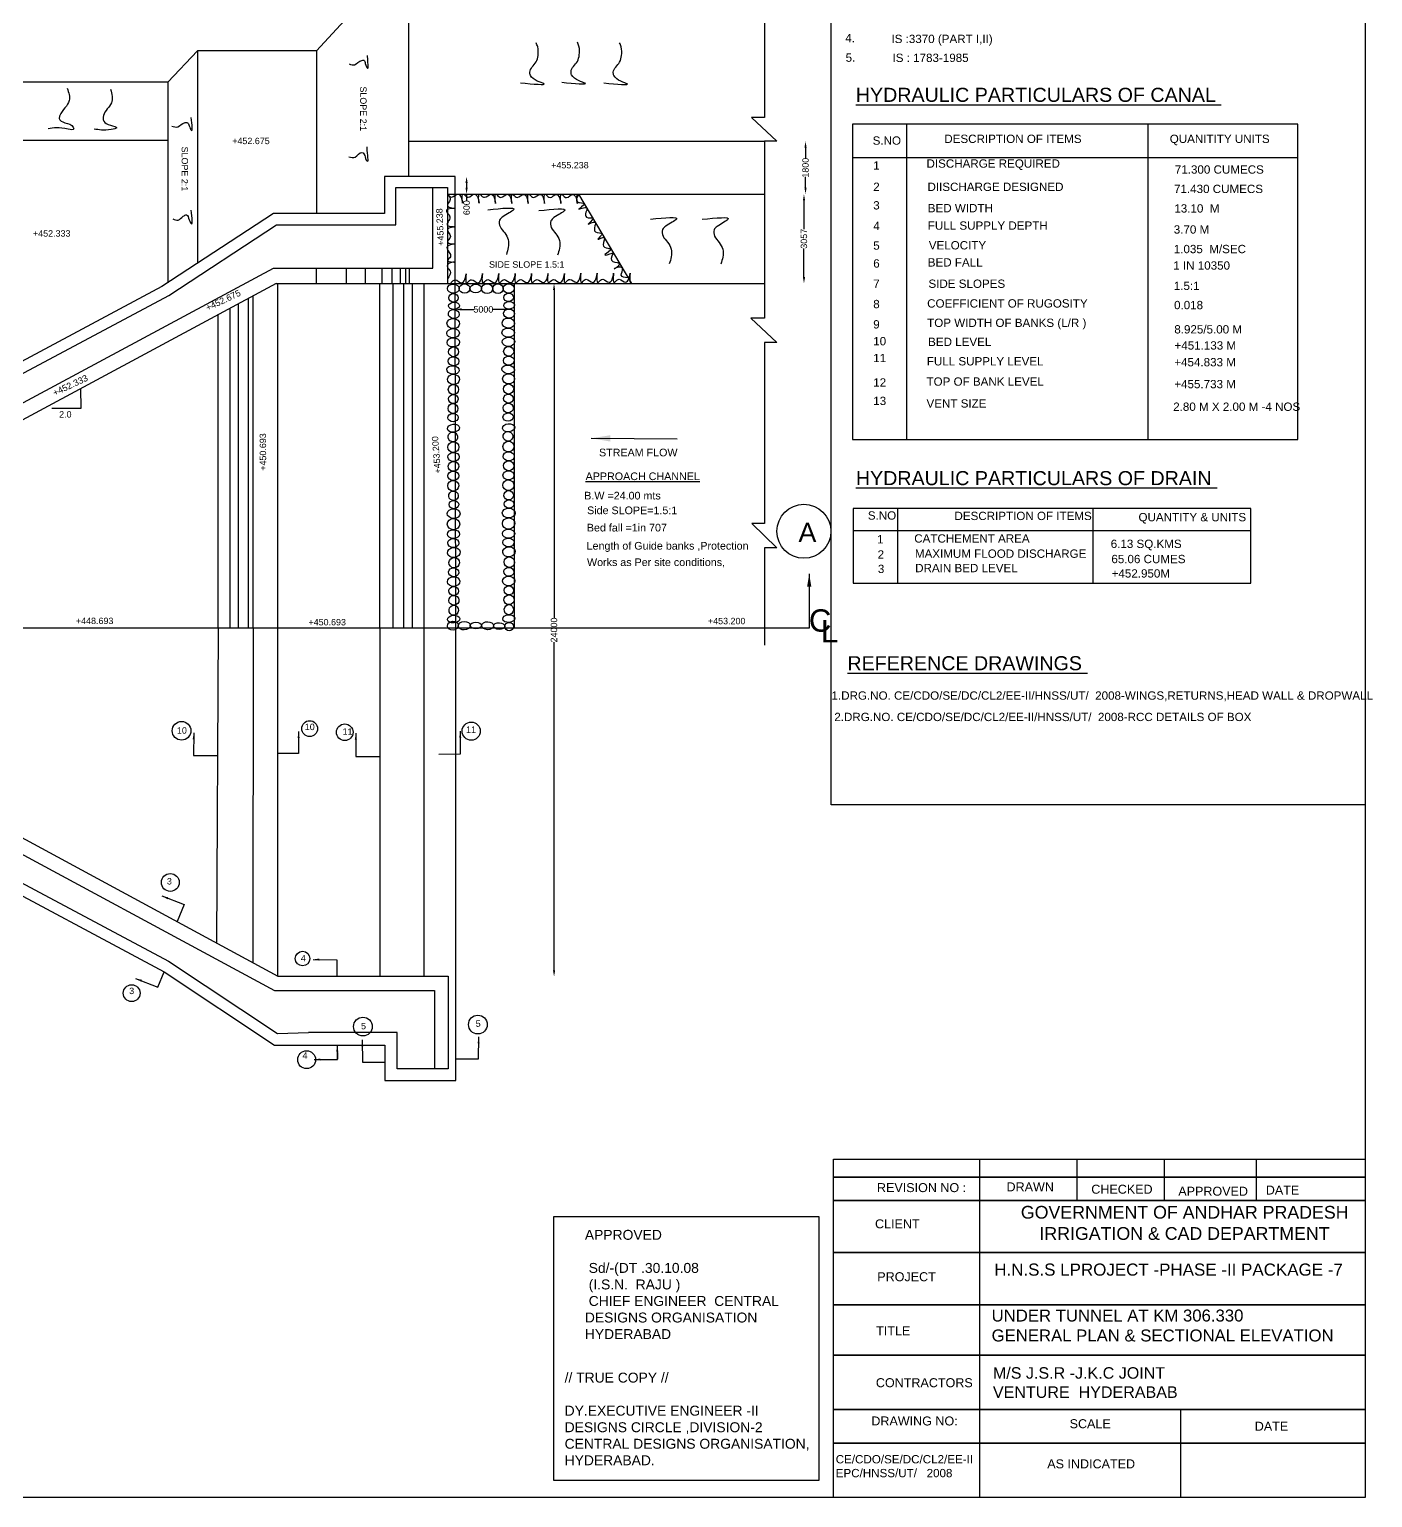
# Model space of a CAD drawing. Header units: millimetres. Extents: x 2122481 to 2151185, y 45593541 to 45612250.
# Drawn here: x 2140672 to 2151185, y 45593541 to 45605032 of the extents above; entities that cross this region are included whole.
import ezdxf

# ---------------------------------------------------------------- set-up
doc = ezdxf.new("R2010")
doc.units = ezdxf.units.MM
doc.header["$MEASUREMENT"] = 0
doc.header["$PDMODE"] = 32
doc.header["$PDSIZE"] = 300
for name, color, linetype in [('DIMENSIONS', 7, 'Continuous'), ('DRAWING', 2, 'Continuous'), ('TEXT', 7, 'Continuous')]:
    doc.layers.add(name, color=color, linetype=linetype)
doc.styles.get("Standard").update_dxf_attribs({"font": 'arial.ttf', "height": 50})
doc.dimstyles.get("Standard").update_dxf_attribs({"dimtxt": 50, "dimasz": 50, "dimexe": 0.18, "dimexo": 0.0625, "dimgap": 0.09, "dimtad": 0, "dimdec": 0, "dimzin": 0, "dimdsep": 46, "dimtxsty": 'Standard', "dimcen": 0.09, "dimse1": 1, "dimse2": 1, "dimadec": 0, "dimazin": 0, "dimtfac": 1, "dimtdec": 0, "dimtofl": 0, "dimtmove": 0, "dimatfit": 3, "dimfxl": 1, "dimtolj": 1, "dimtzin": 0, "dimarcsym": 0})

# ---------------------------------------------------------------- blocks, each defined once
blk = doc.blocks.new('*D74')
at = {"layer": 'Defpoints', "color": 0, "transparency": 16777216}
for p in [(2144005, 45603880), (2144005, 45603743), (2144094, 45603743)]:
    blk.add_point(p, dxfattribs=at)
at = {"layer": 'DIMENSIONS', "color": 0, "lineweight": -2, "transparency": 16777216}
for p, q in [((2144094, 45603830), (2144094, 45603793)), ((2144094, 45603743), (2144094, 45603693))]:
    blk.add_line(p, q, dxfattribs=at)
at = {"layer": 'DIMENSIONS', "color": 0, "transparency": 16777216}
for points in [[(2144085, 45603830), (2144102, 45603830), (2144094, 45603880)], [(2144085, 45603793), (2144102, 45603793), (2144094, 45603743)]]:
    blk.add_solid(points, dxfattribs=at)
at = {"layer": 'DIMENSIONS', "color": 0, "transparency": 16777216, "insert": (2144094, 45603578), "char_height": 50, "attachment_point": 5, "rotation": 90}
blk.add_mtext('\\A1;      600', dxfattribs=at)
blk = doc.blocks.new('*D75')
at = {"layer": 'Defpoints', "color": 0, "transparency": 16777216}
for p in [(2144005, 45603044), (2144446, 45603043), (2144005, 45602840)]:
    blk.add_point(p, dxfattribs=at)
at = {"layer": 'DIMENSIONS', "color": 0, "lineweight": -2, "transparency": 16777216}
for p, q in [((2144055, 45602840), (2144151, 45602840)), ((2144396, 45602840), (2144300, 45602840))]:
    blk.add_line(p, q, dxfattribs=at)
at = {"layer": 'DIMENSIONS', "color": 0, "transparency": 16777216}
for points in [[(2144055, 45602849), (2144055, 45602832), (2144005, 45602840)], [(2144396, 45602849), (2144396, 45602832), (2144446, 45602840)]]:
    blk.add_solid(points, dxfattribs=at)
at = {"layer": 'DIMENSIONS', "color": 0, "transparency": 16777216, "insert": (2144225, 45602840), "char_height": 50, "attachment_point": 5}
blk.add_mtext('\\A1;5000', dxfattribs=at)
blk = doc.blocks.new('*D77')
at = {"layer": 'Defpoints', "color": 0, "transparency": 16777216}
for p in [(2144778, 45603043), (2144778, 45603043), (2144778, 45597618)]:
    blk.add_point(p, dxfattribs=at)
at = {"layer": 'DIMENSIONS', "color": 0, "lineweight": -2, "transparency": 16777216}
for p, q in [((2144778, 45602993), (2144778, 45600425)), ((2144778, 45597668), (2144778, 45600236))]:
    blk.add_line(p, q, dxfattribs=at)
at = {"layer": 'DIMENSIONS', "color": 0, "transparency": 16777216}
for points in [[(2144770, 45602993), (2144787, 45602993), (2144778, 45603043)], [(2144770, 45597668), (2144787, 45597668), (2144778, 45597618)]]:
    blk.add_solid(points, dxfattribs=at)
at = {"layer": 'DIMENSIONS', "color": 0, "transparency": 16777216, "insert": (2144778, 45600331), "char_height": 50, "attachment_point": 5, "rotation": 90}
blk.add_mtext('\\A1;24000', dxfattribs=at)
blk = doc.blocks.new('*D103')
at = {"layer": 'Defpoints', "color": 0, "transparency": 16777216}
for p in [(2146425, 45603743), (2146734, 45603743), (2146425, 45603043)]:
    blk.add_point(p, dxfattribs=at)
at = {"layer": 'DIMENSIONS', "color": 0, "lineweight": -2, "transparency": 16777216}
for p, q in [((2146734, 45603693), (2146734, 45603468)), ((2146734, 45603093), (2146734, 45603318))]:
    blk.add_line(p, q, dxfattribs=at)
at = {"layer": 'DIMENSIONS', "color": 0, "transparency": 16777216}
for points in [[(2146726, 45603693), (2146743, 45603693), (2146734, 45603743)], [(2146726, 45603093), (2146743, 45603093), (2146734, 45603043)]]:
    blk.add_solid(points, dxfattribs=at)
at = {"layer": 'DIMENSIONS', "color": 0, "transparency": 16777216, "insert": (2146734, 45603393), "char_height": 50, "attachment_point": 5, "rotation": 90}
blk.add_mtext('\\A1;3057', dxfattribs=at)
blk = doc.blocks.new('*D104')
at = {"layer": 'Defpoints', "color": 0, "transparency": 16777216}
for p in [(2146425, 45604156), (2146746, 45604156), (2146425, 45603743)]:
    blk.add_point(p, dxfattribs=at)
at = {"layer": 'DIMENSIONS', "color": 0, "lineweight": -2, "transparency": 16777216}
for p, q in [((2146746, 45604106), (2146746, 45604022)), ((2146746, 45603793), (2146746, 45603877))]:
    blk.add_line(p, q, dxfattribs=at)
at = {"layer": 'DIMENSIONS', "color": 0, "transparency": 16777216}
for points in [[(2146738, 45604106), (2146755, 45604106), (2146746, 45604156)], [(2146738, 45603793), (2146755, 45603793), (2146746, 45603743)]]:
    blk.add_solid(points, dxfattribs=at)
at = {"layer": 'DIMENSIONS', "color": 0, "transparency": 16777216, "insert": (2146746, 45603949), "char_height": 50, "attachment_point": 5, "rotation": 90}
blk.add_mtext('\\A1;1800', dxfattribs=at)

msp = doc.modelspace()

# ---------------------------------------------------------------- linework, layer by layer
at = {"layer": 'DRAWING', "color": 0}
for points in [[(2146431.4, 45605647.1), (2143640.2, 45605647.1), (2142918.7, 45604863), (2141989, 45604863), (2141755, 45604618.6), (2140611.5, 45604618.6), (2140611.5, 45606602.7)], [(2143639.2, 45605647.1), (2143639.2, 45603880.5)], [(2146424.8, 45605244), (2146424.8, 45604341.5), (2146324.2, 45604341.5), (2146520.5, 45604156.1), (2146424.8, 45604156.1), (2146424.8, 45602771), (2146319.5, 45602771), (2146521.1, 45602581.5), (2146424.8, 45602581.5), (2146424.8, 45601164.7), (2146325.3, 45601164.7), (2146521.4, 45600974), (2146424.8, 45600974), (2146424.8, 45600212.6)], [(2141989, 45604863), (2141989, 45603202.6)], [(2142918.7, 45604863), (2142918.7, 45603591.6)], [(2141755, 45604618.6), (2141755, 45603049.1)], [(2140201.5, 45604165.1), (2141755, 45604165.1)], [(2143639.2, 45604156.6), (2146424.8, 45604156.1)], [(2144004.8, 45603044.3), (2144004.8, 45603880.5), (2143450.8, 45603880.5), (2143450.8, 45603591.6), (2142582.1, 45603591.6), (2141709.5, 45603019.3), (2140201.5, 45602213.8), (2139539.4, 45602213.8), (2139539.4, 45601896.9), (2138454.8, 45601896.9)], [(2140201.5, 45602115.9), (2141763.8, 45602947.9), (2142605.1, 45603503.2), (2143539.1, 45603503.2), (2143539.1, 45603793.4), (2143943.9, 45603793.4), (2143943.9, 45603045.7)], [(2140201.5, 45601884.6), (2142582.9, 45603164.3), (2143829.1, 45603164.3), (2143829.1, 45603793.4)], [(2143943.9, 45603742.5), (2146424.8, 45603742.5)], [(2144970.5, 45603742.5), (2145383.3, 45603043.1)], [(2142602.9, 45603043.1), (2140201.5, 45601752.8)], [(2142423, 45600346), (2142423, 45602946.4)], [(2142602.9, 45603043.1), (2146424.8, 45603043.1)], [(2142617.5, 45600346), (2142617.5, 45603043.1)], [(2143414.4, 45600346), (2143414.4, 45603043.1)], [(2143519.7, 45600346), (2143519.7, 45603043.1)], [(2143602.1, 45600346), (2143602.1, 45603043.1)], [(2143669.4, 45600346), (2143669.4, 45603043.1)], [(2143762.9, 45600346), (2143762.9, 45603043.1)], [(2144010, 45600328.7), (2144004.8, 45603044.3)], [(2144465.9, 45603043.1), (2144465.9, 45600346)], [(2142242.3, 45600346), (2142242.3, 45602849.3)], [(2142307.5, 45600346), (2142307.5, 45602884.4)], [(2142387.1, 45600346), (2142387.1, 45602927.1)], [(2142148.4, 45600346), (2142148.4, 45602798.9)], [(2146775.2, 45600442.8), (2146775.2, 45600346), (2135873.4, 45600346), (2130220.4, 45600321), (2122959.2, 45600244.2), (2122959.2, 45600712.3)], [(2138997.7, 45598797.9), (2139536.8, 45598797.9), (2139536.8, 45598465.5), (2140212.7, 45598465.5), (2141727.5, 45597656.8), (2142591.6, 45597082.1), (2143455, 45597082.1), (2143455, 45596806.7), (2144010, 45596806.7), (2144010, 45600328.7)], [(2142148.4, 45600346), (2142137.5, 45597882.5)], [(2142423, 45600346), (2142420.2, 45597729.5)], [(2142617.5, 45597622.8), (2142617.5, 45600346)], [(2143414.4, 45600346), (2143414.4, 45597622.8)], [(2143762.9, 45597622.8), (2143762.9, 45600346)], [(2140201.5, 45598929.7), (2142617.5, 45597622.8), (2143950.1, 45597622.8), (2143950.1, 45596897), (2143843, 45596897)], [(2140201.5, 45598799.8), (2142589.4, 45597509.9), (2143843, 45597509.9), (2143843, 45596897)], [(2139916.2, 45598566.5), (2140209.7, 45598566.5), (2141760.1, 45597739.9), (2142612.9, 45597173.5), (2142855.6, 45597180.2)], [(2143843, 45596897), (2143550.8, 45596897), (2143550.8, 45597180.2), (2142855.6, 45597180.2)]]:
    msp.add_lwpolyline(points, dxfattribs=at)
for centre, radius in [((2146733.5, 45601103.7), 211.3), ((2141863, 45599542.8), 73), ((2142865.6, 45599559.4), 62.1), ((2144129.9, 45599539.7), 71.1), ((2143139.9, 45599530.7), 65.3), ((2141774.9, 45598355.7), 69.9), ((2142809.9, 45597759.6), 56.9), ((2141472.6, 45597488.7), 65.9), ((2144181.9, 45597243.3), 73.4), ((2143282.6, 45597227.3), 73.3), ((2142842, 45596968.3), 70.1)]:
    msp.add_circle(centre, radius, dxfattribs=at)
for centre, major_axis, ratio in [((2143989.9, 45603003.2), (-45.6, 0.2), 0.7857749), ((2143991.4, 45602930.7), (-36.9, -0.2), 0.8997642), ((2144077.8, 45603003.7), (-42.4, -0.7), 0.8488097), ((2144165.2, 45603004), (-45.1, 0.5), 0.7523533), ((2144254.3, 45603002.7), (-44, 0.7), 0.8651113), ((2144338.8, 45603003), (-40.6, -1), 0.9510158), ((2144422.7, 45603004), (-43.2, 0), 0.833159), ((2144422.9, 45602934.7), (-36.9, -0.2), 0.8997642), ((2143993.7, 45602804), (-42.8, 3.2), 0.8273887), ((2143995.1, 45602868.5), (-42.2, -1.9), 0.6889069), ((2144425.2, 45602808), (-42.8, 3.2), 0.8273887), ((2144426.5, 45602872.5), (-42.2, -1.9), 0.6889069), ((2143989.1, 45602729.2), (-48.9, 2.5), 0.8041742), ((2144420.6, 45602733.2), (-48.9, 2.5), 0.8041742), ((2143987.8, 45602654.1), (-49.3, -0.9), 0.7247421), ((2143989.6, 45602582.3), (-49.1, -1.6), 0.7327914), ((2144419.2, 45602658.2), (-49.3, -0.9), 0.7247421), ((2144421.1, 45602586.4), (-49.1, -1.6), 0.7327914), ((2143991.6, 45602508.3), (-39.3, -0.8), 0.966496), ((2144423.1, 45602512.4), (-39.3, -0.8), 0.966496), ((2143987.6, 45602366.4), (-48.6, 5.8), 0.6840813), ((2143992, 45602435), (-42.1, 0.5), 0.8387961), ((2144419.1, 45602370.4), (-48.6, 5.8), 0.6840813), ((2144423.5, 45602439), (-42.1, 0.5), 0.8387961), ((2143991.2, 45602292.8), (-46.7, 0.5), 0.8528584), ((2144422.7, 45602296.9), (-46.7, 0.5), 0.8528584), ((2144422.3, 45602217.4), (-40.4, 0), 0.9791314), ((2143990.8, 45602213.4), (-40.4, 0), 0.9791314), ((2143989.6, 45602138.6), (-37.5, 1.3), 0.9401367), ((2144421.1, 45602142.6), (-37.5, 1.3), 0.9401367), ((2143987.6, 45601993.5), (-40.5, -1), 0.7924074), ((2143987.6, 45602064.4), (0.8, 38.9), 0.9960781), ((2144419.1, 45601997.5), (-40.5, -1), 0.7924074), ((2144419.1, 45602068.5), (0.8, 38.9), 0.9960781), ((2143991.2, 45601910.2), (-47.7, -5.4), 0.6548538), ((2144422.7, 45601914.2), (-47.7, -5.4), 0.6548538), ((2143986, 45601842.1), (-37.3, 8.8), 0.9861112), ((2143990.3, 45601762.8), (-43.3, -0.6), 0.9610806), ((2144417.5, 45601846.2), (-37.3, 8.8), 0.9861112), ((2144421.8, 45601766.8), (-43.3, -0.6), 0.9610806), ((2143991.6, 45601685.9), (-44, -1), 0.8014018), ((2144423.1, 45601690), (-44, -1), 0.8014018), ((2143990, 45601537.7), (-42.9, 0), 0.8386006), ((2143991.2, 45601612.2), (-41.2, 1.3), 0.9340115), ((2144421.5, 45601541.7), (-42.9, 0), 0.8386006), ((2144422.7, 45601616.3), (-41.2, 1.3), 0.9340115), ((2143989.2, 45601460), (-43.4, 0.8), 0.9614107), ((2144420.7, 45601464), (-43.4, 0.8), 0.9614107), ((2143991.6, 45601381.5), (-37.3, -3.2), 0.9870473), ((2143994, 45601312.6), (-37.8, 0.9), 0.8477274), ((2144423.1, 45601385.5), (-37.3, -3.2), 0.9870473), ((2144425.5, 45601316.7), (-37.8, 0.9), 0.8477274), ((2143992.4, 45601242.4), (-50.5, 1.1), 0.7567751), ((2144423.9, 45601246.4), (-50.5, 1.1), 0.7567751), ((2143991.2, 45601160.2), (-48.4, 0.4), 0.9071693), ((2143990.8, 45601081.4), (-47.7, 0), 0.7329474), ((2144422.7, 45601164.3), (-48.4, 0.4), 0.9071693), ((2144422.3, 45601085.5), (-47.7, 0), 0.7329474), ((2143990, 45601012), (-44.2, 1), 0.7792561), ((2144421.5, 45601016.1), (-44.2, 1), 0.7792561), ((2143993.9, 45600938.3), (-49, -5.9), 0.8004959), ((2143996.9, 45600857.9), (1.8, 41.2), 0.9977071), ((2144425.4, 45600942.4), (-49, -5.9), 0.8004959), ((2144428.4, 45600862), (1.8, 41.2), 0.9977071), ((2143992.8, 45600782.6), (-39.8, 2.8), 0.8578869), ((2144424.2, 45600786.7), (-39.8, 2.8), 0.8578869), ((2143992, 45600710.4), (-48.3, -2), 0.789367), ((2143992.8, 45600637), (-37.4, 0.8), 0.9441197), ((2144423.5, 45600714.5), (-48.3, -2), 0.789367), ((2144424.2, 45600641.1), (-37.4, 0.8), 0.9441197), ((2143994.1, 45600563.8), (-40.2, -2.3), 0.9424859), ((2144425.6, 45600567.9), (-40.2, -2.3), 0.9424859), ((2144424.6, 45600490.3), (3.2, 39.8), 0.9131304), ((2143992.7, 45600416.5), (-48, -4.5), 0.6214615), ((2143993.1, 45600486.2), (3.2, 39.8), 0.9131304), ((2144424.2, 45600420.6), (-48, -4.5), 0.6214615), ((2143986.3, 45600365), (-42.6, -2.5), 0.8237932), ((2144075.4, 45600365), (-46.5, -0.9), 0.7204974), ((2144166.8, 45600365.9), (-44.8, 0), 0.5833787), ((2144258.2, 45600365), (-46.6, 0.9), 0.6723499), ((2144348.7, 45600361.9), (-43.9, 2.2), 0.5864705), ((2144427, 45600358.1), (-34.5, 0), 0.9470562)]:
    msp.add_ellipse(centre, major_axis=major_axis, ratio=ratio, dxfattribs=at)
for points in [[(2144515.2, 45604613.5), (2144697.7, 45604606.8), (2144592.9, 45604671.3), (2144588.3, 45604697.1), (2144637.7, 45604776.7), (2144652.9, 45604827.3), (2144650.4, 45604895.3), (2144637.7, 45604927.8)], [(2144838.1, 45604617.8), (2145020.6, 45604611), (2144915.9, 45604675.6), (2144911.2, 45604701.3), (2144960.7, 45604780.9), (2144975.9, 45604831.6), (2144973.3, 45604899.5), (2144960.7, 45604932)], [(2145168.8, 45604612.7), (2145351.3, 45604605.9), (2145246.5, 45604670.5), (2145241.8, 45604696.2), (2145291.3, 45604775.8), (2145306.5, 45604826.5), (2145304, 45604894.4), (2145291.3, 45604926.9)], [(2143175.5, 45604761.4), (2143217, 45604755), (2143272.6, 45604789.4), (2143289.1, 45604789.9), (2143301.1, 45604763.8), (2143318.5, 45604725.9), (2143319.7, 45604802.9), (2143318.8, 45604828.5)], [(2140968.3, 45604571.9), (2140984, 45604474), (2140910.7, 45604358.1), (2140906.1, 45604334), (2140949.1, 45604301.5), (2141015.6, 45604266.3), (2141019.5, 45604253.3), (2140975.2, 45604252), (2140819.4, 45604254.6)], [(2141307.6, 45604563.8), (2141314, 45604455.7), (2141251.2, 45604357.8), (2141254, 45604312.6), (2141305.7, 45604283), (2141356.5, 45604261.8), (2141311.3, 45604248), (2141179.1, 45604251.6)], [(2141786, 45604273.9), (2141833.5, 45604268.9), (2141890, 45604303.1), (2141908.3, 45604302.2), (2141922.4, 45604277.1), (2141939.3, 45604242.4), (2141939.3, 45604341.8)], [(2143171, 45604035.5), (2143222, 45604032.2), (2143274.7, 45604069.4), (2143290.8, 45604057.6), (2143308.6, 45604008.7), (2143318, 45604001.7), (2143319.7, 45604043.9), (2143316.6, 45604111.9)], [(2144259, 45603620.3), (2144460.4, 45603619.3), (2144377.2, 45603565), (2144352.3, 45603538.7), (2144355.9, 45603488), (2144391.9, 45603439.3), (2144419.5, 45603386.1), (2144419.9, 45603325.5), (2144405.1, 45603270.7)], [(2144659.4, 45603613.8), (2144860.8, 45603612.8), (2144777.6, 45603558.6), (2144752.8, 45603532.2), (2144756.3, 45603481.5), (2144792.3, 45603432.9), (2144820, 45603379.7), (2144820.4, 45603319), (2144805.5, 45603264.2)], [(2141793.9, 45603547.9), (2141836, 45603539.3), (2141876.3, 45603569.3), (2141901.2, 45603579.9), (2141923.3, 45603541.2), (2141939.3, 45603511.8), (2141937.4, 45603617.7)], [(2145534.2, 45603546.7), (2145735.6, 45603545.7), (2145652.4, 45603491.4), (2145627.5, 45603465.1), (2145631.1, 45603414.4), (2145667.1, 45603365.7), (2145694.7, 45603312.5), (2145695.1, 45603251.9), (2145680.3, 45603197.1)], [(2145937.6, 45603545.2), (2146139, 45603544.2), (2146055.8, 45603490), (2146030.9, 45603463.6), (2146034.5, 45603413), (2146070.5, 45603364.3), (2146098.1, 45603311.1), (2146098.5, 45603250.4), (2146083.7, 45603195.6)]]:
    msp.add_spline(points, degree=3, dxfattribs=at)
at = {"layer": 'TEXT', "color": 0}
for points in [[(2151126.1, 45593540.9), (2122480.5, 45593540.9), (2122480.5, 45612249.7), (2151126.1, 45612249.7)], [(2150600, 45604289.6), (2147115.1, 45604289.6), (2147115.1, 45601823.1), (2150600, 45601823.1)], [(2150231.9, 45601281.9), (2147118.9, 45601281.9), (2147118.9, 45600698.7), (2150231.9, 45600698.7)], [(2151126.1, 45593540.9), (2146964.8, 45593540.9), (2146964.8, 45596188.6), (2151126.1, 45596188.6)], [(2146849.4, 45593674.4), (2144775.8, 45593674.4), (2144775.8, 45595742.3), (2146849.4, 45595742.3)]]:
    msp.add_lwpolyline(points, close=True, dxfattribs=at)
at = {"layer": 'TEXT'}
msp.add_lwpolyline([(2151126.1, 45598961.8), (2146947.5, 45598961.8), (2146947.5, 45612249.7)], dxfattribs=at)
at = {"layer": 'TEXT', "color": 0}
for points in [[(2147538, 45601823.1), (2147538, 45604289.6)], [(2149424.4, 45604289.6), (2149424.4, 45601823.1)], [(2147115.1, 45604029.8), (2150600, 45604029.8)], [(2142916.4, 45603164.3), (2142916.4, 45603043.1)], [(2143153.6, 45603043.1), (2143153.6, 45603164.3)], [(2143302.7, 45603043.1), (2143302.7, 45603164.3)], [(2143431.4, 45603164.3), (2143431.4, 45603043.1)], [(2143509, 45603164.3), (2143509, 45603043.1)], [(2143574.2, 45603164.3), (2143574.2, 45603043.1)], [(2143615.7, 45603164.3), (2143615.7, 45603043.1)], [(2143644.5, 45603164.3), (2143644.5, 45603043.1)], [(2140848.3, 45602067.2), (2141076.1, 45602067.2), (2141074.6, 45602221.9)], [(2147467, 45601281.9), (2147467, 45600698.7)], [(2148995.7, 45601281.9), (2148995.7, 45600698.7)], [(2147118.9, 45601110.2), (2150231.9, 45601110.2)], [(2148106.7, 45596188.6), (2148106.7, 45593540.9)], [(2148870.4, 45596188.6), (2148870.4, 45595866.4)], [(2149551.8, 45596188.6), (2149551.8, 45595866.4)], [(2150273.6, 45596188.6), (2150273.6, 45595866.4)], [(2151126.1, 45596048.2), (2146964.8, 45596048.2), (2151126.1, 45596048.2)], [(2151126.1, 45595866.4), (2146964.8, 45595866.4), (2151126.1, 45595866.4)], [(2151126.1, 45595460.7), (2146964.8, 45595460.7), (2151126.1, 45595460.7)], [(2151126.1, 45595051), (2146964.8, 45595051), (2151126.1, 45595051)], [(2151126.1, 45594655.9), (2146964.8, 45594655.9), (2151126.1, 45594655.9)], [(2151126.1, 45594231.8), (2146964.8, 45594231.8), (2151126.1, 45594231.8)], [(2149682.9, 45593540.9), (2149682.9, 45594231.8)], [(2151126.1, 45593968.5), (2146964.8, 45593968.5), (2151126.1, 45593968.5)]]:
    msp.add_lwpolyline(points, dxfattribs=at)
for points in [[(2143943.9, 45603742.5), (2143977.4, 45603718.6), (2144027.6, 45603742.5), (2144052.2, 45603717.5), (2144062.7, 45603671.2), (2144071.5, 45603742.5), (2144072.2, 45603742.1)], [(2144072.2, 45603742.1), (2144105.7, 45603718.1), (2144155.9, 45603742.1), (2144180.5, 45603717), (2144191.1, 45603670.7), (2144199.8, 45603742.1), (2144200.5, 45603741.6)], [(2144200.5, 45603741.6), (2144234, 45603717.6), (2144284.2, 45603741.6), (2144308.8, 45603716.6), (2144319.4, 45603670.3), (2144328.1, 45603741.6), (2144328.8, 45603741.1)], [(2144328.8, 45603741.1), (2144362.3, 45603717.2), (2144412.6, 45603741.1), (2144437.1, 45603716.1), (2144447.7, 45603669.8), (2144456.5, 45603741.1), (2144457.2, 45603740.7)], [(2144456.9, 45603740.8), (2144490.4, 45603716.9), (2144540.6, 45603740.8), (2144565.2, 45603715.8), (2144575.8, 45603669.5), (2144584.5, 45603740.8), (2144585.2, 45603740.4)], [(2144585.2, 45603740.4), (2144618.7, 45603716.4), (2144669, 45603740.4), (2144693.5, 45603715.3), (2144704.1, 45603669), (2144712.9, 45603740.4), (2144713.6, 45603739.9)], [(2144713.6, 45603739.9), (2144747.1, 45603715.9), (2144797.3, 45603739.9), (2144821.9, 45603714.9), (2144832.4, 45603668.6), (2144841.2, 45603739.9), (2144841.9, 45603739.4)], [(2144841.9, 45603739.4), (2144875.4, 45603715.5), (2144925.6, 45603739.4), (2144950.2, 45603714.4), (2144960.7, 45603668.1), (2144969.5, 45603739.4), (2144970.2, 45603739)], [(2143943.9, 45603742.5), (2143966.1, 45603699.6), (2143943.9, 45603648.2), (2144004.8, 45603632.2), (2143935.5, 45603616.9), (2143962.6, 45603564.1), (2143943.9, 45603498.1), (2143996, 45603487.5), (2143943.9, 45603466.6), (2143966.8, 45603411), (2143943.9, 45603365.2), (2144004.8, 45603351.7), (2143943.9, 45603335.7), (2143957.7, 45603285.7), (2143967.5, 45603253), (2143943.9, 45603223.2), (2144004.8, 45603209.7), (2143953.6, 45603198.6), (2143943.9, 45603170.8), (2143965.4, 45603140.9), (2143943.9, 45603079.8)], [(2144970.2, 45603739), (2144959.1, 45603680.9), (2145016, 45603665.5), (2144972.6, 45603624.9), (2145032.9, 45603636.8), (2145027.3, 45603600.1), (2145031.1, 45603562.4), (2145083.2, 45603551.5), (2145045.1, 45603506.1), (2145099.8, 45603523.5), (2145098.6, 45603493.2), (2145102, 45603447.9), (2145154.2, 45603431.3), (2145121.9, 45603389.8), (2145170.6, 45603403.5), (2145162.7, 45603346), (2145198.4, 45603318.5), (2145223.7, 45603313.5), (2145176.3, 45603268.7), (2145242.2, 45603282.2)], [(2145357, 45603087.8), (2145304.5, 45603107.6), (2145313.1, 45603162.1), (2145297.6, 45603170.9), (2145248, 45603157.8), (2145293.8, 45603194.8), (2145239.7, 45603212.3), (2145242.2, 45603282.2)], [(2143971, 45603048.2), (2144004.5, 45603072.2), (2144054.7, 45603048.2), (2144079.3, 45603073.2), (2144089.9, 45603119.5), (2144098.6, 45603048.2), (2144099.3, 45603048.7)], [(2144099.3, 45603048.7), (2144132.8, 45603072.6), (2144183.1, 45603048.7), (2144207.6, 45603073.7), (2144218.2, 45603120), (2144226.9, 45603048.7), (2144227.7, 45603049.1)], [(2144227.7, 45603049.1), (2144261.1, 45603073.1), (2144311.4, 45603049.1), (2144336, 45603074.2), (2144346.5, 45603120.5), (2144355.3, 45603049.1), (2144356, 45603049.6)], [(2144356, 45603049.6), (2144389.5, 45603073.6), (2144439.7, 45603049.6), (2144464.3, 45603074.6), (2144474.8, 45603120.9), (2144483.6, 45603049.6), (2144484.3, 45603050.1)], [(2144484, 45603049.9), (2144517.5, 45603073.9), (2144567.8, 45603049.9), (2144592.3, 45603074.9), (2144602.9, 45603121.2), (2144611.7, 45603049.9), (2144612.4, 45603050.4)], [(2144612.4, 45603050.4), (2144645.9, 45603074.3), (2144696.1, 45603050.4), (2144720.7, 45603075.4), (2144731.2, 45603121.7), (2144740, 45603050.4), (2144740.7, 45603050.8)], [(2144740.7, 45603050.8), (2144774.2, 45603074.8), (2144824.4, 45603050.8), (2144849, 45603075.9), (2144859.5, 45603122.2), (2144868.3, 45603050.8), (2144869, 45603051.3)], [(2144869, 45603051.3), (2144902.5, 45603075.3), (2144952.7, 45603051.3), (2144977.3, 45603076.3), (2144987.8, 45603122.6), (2144996.6, 45603051.3), (2144997.3, 45603051.8)], [(2144997.3, 45603051.8), (2145030.8, 45603075.7), (2145081, 45603051.8), (2145105.6, 45603076.8), (2145116.2, 45603123.1), (2145124.9, 45603051.8), (2145125.6, 45603052.2)], [(2145125.9, 45603052.4), (2145159.4, 45603076.4), (2145209.6, 45603052.4), (2145234.2, 45603077.4), (2145244.7, 45603123.7), (2145253.5, 45603052.4), (2145254.2, 45603052.9)], [(2145254.4, 45603053), (2145287.9, 45603077), (2145338.1, 45603053), (2145362.7, 45603078), (2145373.3, 45603124.4), (2145382, 45603053), (2145382.7, 45603053.5)]]:
    msp.add_spline(points, degree=3, dxfattribs=at)

# ---------------------------------------------------------------- texts
for s, height, p in [('4.', 65, (2147057.4, 45604931.6)), ('IS :3370 (PART I,II)', 65, (2147418.7, 45604925)), ('5.', 65, (2147060.2, 45604778.2)), ('IS : 1783-1985', 65, (2147427.1, 45604776.8)), ('%%UHYDRAULIC PARTICULARS OF CANAL ', 110, (2147140.1, 45604464.6)), ('DESCRIPTION OF ITEMS ', 65, (2147832.5, 45604142.8)), ('QUANITITY UNITS ', 65, (2149596.8, 45604142.8)), ('+452.675', 50, (2142259.8, 45604133.7)), ('S.NO', 65, (2147271.6, 45604129.2)), ('+455.238', 50, (2144755.9, 45603944)), ('1', 65, (2147276.2, 45603934.6)), ('DISCHARGE REQUIRED ', 65, (2147693.1, 45603949.3)), ('71.300 CUMECS ', 65, (2149636.7, 45603902.6)), ('2', 65, (2147276.2, 45603767.4)), ('DIISCHARGE DESIGNED ', 65, (2147700.7, 45603767.2)), ('71.430 CUMECS', 65, (2149630.3, 45603750.9)), ('3', 65, (2147276.2, 45603622.4)), ('BED WIDTH ', 65, (2147703.2, 45603600.4)), ('13.10  M', 65, (2149632.7, 45603598.1)), ('4', 65, (2147276.2, 45603460.8)), ('FULL SUPPLY DEPTH', 65, (2147703.2, 45603463.9)), ('+452.333', 50, (2140700.2, 45603409.8)), ('3.70 M', 65, (2149628.3, 45603433.5)), ('5', 65, (2147276.2, 45603307.4)), ('VELOCITY', 65, (2147710.9, 45603309.7)), ('1.035  M/SEC', 65, (2149628.3, 45603280.3)), ('SIDE SLOPE 1.5:1 ', 50, (2144269.4, 45603167)), ('6', 65, (2147276.2, 45603167.5)), ('BED FALL', 65, (2147703.2, 45603175.8)), ('1 IN 10350', 65, (2149624.3, 45603151.4)), ('7', 65, (2147276.2, 45603008.7)), ('SIDE SLOPES', 65, (2147708.3, 45603008.9)), ('1.5:1', 65, (2149628.3, 45602992.1)), ('8', 65, (2147276.2, 45602849.8)), ('COEFFICIENT OF RUGOSITY', 65, (2147698.2, 45602854.7)), ('0.018', 65, (2149630.3, 45602841.8)), ('9', 65, (2147276.2, 45602691)), ('TOP WIDTH OF BANKS (L/R ) ', 65, (2147698.2, 45602703.1)), ('8.925/5.00 M', 65, (2149632.4, 45602651.9)), ('10', 65, (2147276.2, 45602559.2)), ('BED LEVEL ', 65, (2147705.8, 45602553.9)), ('11', 65, (2147276.2, 45602427.5)), ('+451.133 M', 65, (2149634, 45602525.9)), ('FULL SUPPLY LEVEL ', 65, (2147695.6, 45602401.8)), ('+454.833 M', 65, (2149632.4, 45602394.7)), ('12', 65, (2147276.2, 45602236.1)), ('TOP OF BANK LEVEL', 65, (2147693.1, 45602243)), ('+455.733 M', 65, (2149632.4, 45602223.2)), ('13', 65, (2147276.2, 45602091.8)), ('2.0', 50, (2140904.9, 45601993.9)), ('VENT SIZE ', 65, (2147693.1, 45602071.8)), ('2.80 M X 2.00 M -4 NOS', 65, (2149623.7, 45602046.3)), ('STREAM FLOW', 60, (2145130, 45601690.3)), ('%%UAPPROACH CHANNEL', 60, (2145025.2, 45601504.4)), ('%%UHYDRAULIC PARTICULARS OF DRAIN ', 110, (2147140.7, 45601464.8)), ('B.W =24.00 mts', 60, (2145014.5, 45601352.8)), ('Side SLOPE=1.5:1', 60, (2145036.8, 45601237.7)), ('S.NO', 65, (2147233.9, 45601194.9)), ('DESCRIPTION OF ITEMS ', 65, (2147911.9, 45601191.7)), ('QUANTITY & UNITS ', 65, (2149352.2, 45601181.9)), ('Bed fall =1in 707', 60, (2145034.8, 45601102.2)), ('A', 150, (2146691.1, 45601020.3)), ('Length of Guide banks ,Protection ', 60, (2145033.1, 45600960.4)), ('1', 65, (2147305.3, 45601008.7)), ('CATCHEMENT AREA ', 65, (2147597.2, 45601015.2)), ('6.13 SQ.KMS', 65, (2149134.8, 45600973.1)), ('Works as Per site conditions,  ', 60, (2145036, 45600831.8)), ('2', 65, (2147310.4, 45600889.8)), ('MAXIMUM FLOOD DISCHARGE ', 65, (2147602.3, 45600896.3)), ('65.06 CUMES', 65, (2149139.9, 45600854.2)), ('3', 65, (2147312.5, 45600777.2)), ('DRAIN BED LEVEL', 65, (2147604.4, 45600783.6)), ('+452.950M', 65, (2149142, 45600741.5)), ('+448.693', 50, (2141036.2, 45600377.6)), ('+450.693', 50, (2142856.2, 45600367.1)), ('+453.200', 50, (2145982.6, 45600376.4)), ('C', 175, (2146772.3, 45600318)), ('L', 175, (2146866.6, 45600233.7)), ('%%UREFERENCE DRAWINGS ', 110, (2147074.2, 45600016.4)), ('1.DRG.NO. CE/CDO/SE/DC/CL2/EE-II/HNSS/UT/  2008-WINGS,RETURNS,HEAD WALL & DROPWALL', 65, (2146949.7, 45599785.7)), ('2.DRG.NO. CE/CDO/SE/DC/CL2/EE-II/HNSS/UT/  2008-RCC DETAILS OF BOX', 65, (2146971.5, 45599618.4)), ('10', 50, (2141826.9, 45599520.3)), ('10', 50, (2142827.4, 45599547.8)), ('11', 50, (2143123.5, 45599511.1)), ('11', 50, (2144089.3, 45599526.2)), ('3', 50, (2141748.4, 45598339.6)), ('4', 50, (2142796.5, 45597737.8)), ('3', 50, (2141453.4, 45597481.7)), ('5', 50, (2143267.6, 45597206.4)), ('5', 50, (2144165.1, 45597225.6)), ('4', 50, (2142809.3, 45596975.9)), ('REVISION NO :', 70.262, (2147305.4, 45595932.1)), ('DRAWN ', 70.26, (2148319.4, 45595938)), ('CHECKED', 70.26, (2148982.6, 45595919.4)), ('APPROVED', 70.26, (2149663.6, 45595903.8)), ('DATE ', 70.26, (2150348.5, 45595913.1)), ('CLIENT ', 70.26, (2147290.3, 45595648.6)), ('PROJECT ', 70.26, (2147307.9, 45595234.7)), ('TITLE ', 70.26, (2147299.2, 45594812.2)), ('CONTRACTORS ', 70.262, (2147297, 45594405.3)), ('DRAWING NO:', 70.262, (2147261.3, 45594105.8)), ('SCALE ', 70.26, (2148813.3, 45594084.4)), ('DATE ', 70.26, (2150262.2, 45594064.5)), ('AS INDICATED ', 70.262, (2148638.2, 45593770.2))]:
    msp.add_text(s, height=height, dxfattribs=at).set_placement(p)
for s, rotation, p in [('SLOPE 2:1', 269.96283, (2143260.9, 45604585.2)), ('SLOPE 2:1', 269.82228, (2141863.7, 45604114.5)), ('+455.238', 92.71177, (2143917.8, 45603339.2)), ('+452.675', 25.1842, (2142066.8, 45602826.8)), ('+452.333', 25.1842, (2140870.1, 45602161.5)), ('+450.693', 90.29244, (2142525.7, 45601577.7)), ('+453.200', 94.62037, (2143894.1, 45601557.5))]:
    msp.add_text(s, height=50, rotation=rotation, dxfattribs=at).set_placement(p)
at = {"layer": 'TEXT', "color": 0, "attachment_point": 1}
for s, insert, char_height, width in [('\\pi28.619;GOVERNMENT OF ANDHAR PRADESH  \\P\\pi174.02;IRRIGATION & CAD DEPARTMENT ', (2148402.7, 45595824), 99.537, 2603.65), ('APPROVED\\P \\P Sd/-(DT .30.10.08\\P (I.S.N.  RAJU )\\P CHIEF ENGINEER  CENTRAL DESIGNS ORGANISATION HYDERABAD', (2145019.3, 45595636.5), 77.651, 1896.751), ('H.N.S.S LPROJECT -PHASE -II PACKAGE -7', (2148223.2, 45595373.1), 95, 2772.417), ('UNDER TUNNEL AT KM 306.330 \\PGENERAL PLAN & SECTIONAL ELEVATION ', (2148202.6, 45595013), 93.682, 2716.798), ('M/S J.S.R -J.K.C JOINT VENTURE  HYDERABAB ', (2148212.8, 45594561.8), 90, 1970.055), ('// TRUE COPY // \\P\\PDY.EXECUTIVE ENGINEER -II DESIGNS CIRCLE ,DIVISION-2 CENTRAL DESIGNS ORGANISATION, HYDERABAD.', (2144861.1, 45594519.1), 77.651, 1940.402), ('CE/CDO/SE/DC/CL2/EE-II EPC/HNSS/UT/   2008', (2146982.7, 45593873.9), 65, 1060.177)]:
    msp.add_mtext(s, dxfattribs=dict(at, insert=insert, char_height=char_height, width=width))

# ---------------------------------------------------------------- dimensions: what is measured, and where the dimension line sits
at = {"layer": 'DIMENSIONS', "color": 0}
for base, p1, p2, text, picture, middle in [((2146746.2, 45604156.1), (2146424.8, 45603742.5), (2146424.8, 45604156.1), '1800', '*D104', (2146746.2, 45603949.3)), ((2144093.6, 45603742.5), (2144004.8, 45603880.5), (2144004.8, 45603742.5), '      600', '*D74', (2144093.6, 45603577.6)), ((2146734.5, 45603742.5), (2146424.8, 45603043.1), (2146424.8, 45603742.5), '3057', '*D103', (2146734.5, 45603392.8)), ((2144778.4, 45603043.1), (2144778.4, 45597617.9), (2144778.4, 45603043.1), '24000', '*D77', (2144778.4, 45600330.5))]:
    dim = msp.add_linear_dim(base=base, p1=p1, p2=p2, angle=90, text=text, dimstyle='Standard', dxfattribs=at)
    dim.commit()
    dim.dimension.update_dxf_attribs({"geometry": picture, "text_midpoint": middle})
dim = msp.add_linear_dim(base=(2144004.8, 45602840.5), p1=(2144445.7, 45603043.1), p2=(2144004.8, 45603044.3), text='5000', dimstyle='Standard', dxfattribs=at)
dim.commit()
dim.dimension.update_dxf_attribs({"geometry": '*D75', "text_midpoint": (2144225.2, 45602840.5)})

# ---------------------------------------------------------------- leaders
for points, override in [([(2145069.1, 45601831.8), (2145740.6, 45601826.9)], {"dimasz": 150, "dimgap": 0.09, "dimtad": 0}), ([(2141958.6, 45599525.7), (2141956.9, 45599348.9), (2142144, 45599348.1)], {"dimgap": 0.09, "dimtad": 0}), ([(2142779, 45599535.9), (2142779, 45599365.9), (2142617.5, 45599365.9)], {"dimgap": 0.09, "dimtad": 0}), ([(2143227, 45599523.6), (2143227, 45599341.8), (2143414.4, 45599341.8)], {"dimgap": 0.09, "dimtad": 0}), ([(2144044.3, 45599538.9), (2144042.6, 45599358.7), (2143877.5, 45599357)], {"dimgap": 0.09, "dimtad": 0}), ([(2141709.1, 45598249.7), (2141882.6, 45598182.6), (2141829.2, 45598049.2)], {"dimgap": 0.09, "dimtad": 0}), ([(2141503.5, 45597604.6), (2141678, 45597535.5), (2141727.5, 45597656.8)], {"dimgap": 0.09, "dimtad": 0}), ([(2142892.2, 45597752.7), (2143079, 45597749.6), (2143079, 45597622.8)], {"dimgap": 0.09, "dimtad": 0}), ([(2142899.9, 45596969.3), (2143082.2, 45596971.1), (2143082.2, 45597082.1)], {"dimgap": 0.09, "dimtad": 0}), ([(2143081.1, 45597082.1), (2143082.2, 45596973.5)], {"dimgap": 0.09, "dimtad": 0}), ([(2143277.2, 45597124.1), (2143278.2, 45596949.3), (2143455, 45596949.3)], {"dimgap": 0.09, "dimtad": 0}), ([(2144188.2, 45597146.2), (2144185.1, 45596972.5), (2144010, 45596972.5)], {"dimgap": 0.09, "dimtad": 0})]:
    msp.add_leader(points, dimstyle='Standard', override=override, dxfattribs=at)
at = {"layer": 'TEXT', "color": 0}
msp.add_leader([(2146775.2, 45600770), (2146775.2, 45600442.8)], dimstyle='Standard', override={"dimasz": 100, "dimgap": 0.09, "dimtad": 0}, dxfattribs=at)

doc.saveas('drawing.dxf')
